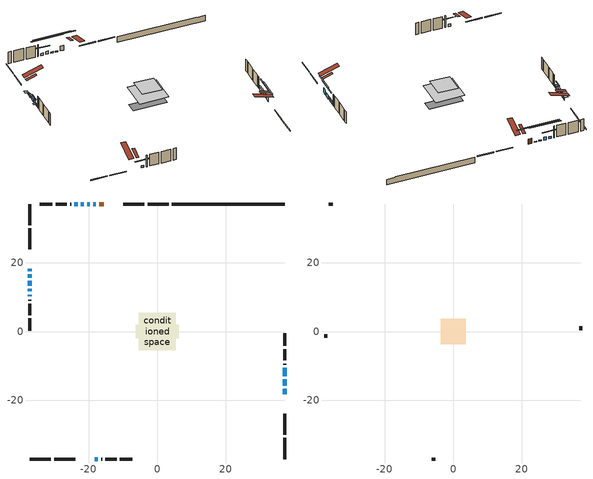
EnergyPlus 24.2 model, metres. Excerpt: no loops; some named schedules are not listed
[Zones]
conditioned space
 floor outside (Floor1 construction): -1.82,-1.82 -1.82,1.82 1.82,1.82 1.82,-1.82 z0.45
 floor adiabatic (AdiabaticFloorConstruction): -5.43,-5.43 -5.43,5.43 5.43,5.43 5.43,-5.43 z2.89
 floor foundation (Slab1 construction): -6.3,-1.93 -6.3,1.93 6.3,1.93 6.3,-1.93 z-1.91
 wall outside (RimJoist1 construction): 3.37,37.21 -2.81,37.21 / -37.21,-37.21 -31.04,-37.21 / -37.21,37.21 -37.21,31.04 / 37.21,-37.21 37.21,-31.04 z0.45:0.75
 wall outside (RimJoist2 construction): -3.74,37.21 -9.91,37.21 / -30.11,-37.21 -23.94,-37.21 / -37.21,30.11 -37.21,23.94 / 37.21,-30.11 37.21,-23.94 z0.45:0.75
 wall outside (AdiabaticWallConstruction 1): -15.6,37.21 -16.99,37.21 z0.45:2.48
 wall outside (AdiabaticWallConstruction): -37.21,18.25 -37.21,17.64 / -37.21,14.77 -37.21,13.34 / -37.21,10.78 -37.21,10.26 / -23.24,37.21 -24.16,37.21 / -18.25,-37.21 -17.33,-37.21 z0.45:1.37; -37.21,16.71 -37.21,15.69 / -21.4,37.21 -22.32,37.21 z0.45:1.67; -37.21,12.42 -37.21,11.7 z0.45:1.98; -17.91,37.21 -18.73,37.21 z0.45:0.76; -19.66,37.21 -20.47,37.21 z0.45:0.96; 37.21,-18.25 37.21,-16.72 z0.45:2.48; 37.21,-15.8 37.21,-13.97 z0.45:2.03; 37.21,-13.04 37.21,-10.6 z0.45:1.57
 wall outside (Wall1 construction): -25.09,37.21 -25.41,37.21 / -16.41,-37.21 -16.08,-37.21 / -37.21,9.34 -37.21,9.01 / 37.21,-9.67 37.21,-9.35 z0.45:5.33
 wall outside (Wall2 construction): -26.34,37.21 -29.65,37.21 / -15.15,-37.21 -11.85,-37.21 / -37.21,8.08 -37.21,4.78 / 37.21,-8.42 37.21,-5.11 z0.45:5.33
 wall outside (Wall3 construction): -30.57,37.21 -34.24,37.21 / -10.92,-37.21 -7.25,-37.21 / -37.21,3.85 -37.21,0.18 / 37.21,-4.19 37.21,-0.52 z0.45:5.33
 wall foundation (FoundationWall1 construction): 4.3,37.21,-1.91 4.3,37.21,0.45 33.92,37.21,0.45 33.92,37.21,0.25 37.21,37.21,0.25 37.21,37.21,-1.91
 window (WindowConstruction 10): -37.21,18.25 -37.21,17.64 z0.45:1.36
 window (WindowConstruction 7): -37.21,16.71 -37.21,15.69 z0.45:1.67
 window (WindowConstruction 8): -37.21,14.76 -37.21,13.34 z0.45:1.36
 window (WindowConstruction 9): -37.21,12.41 -37.21,11.7 z0.45:1.97
 window (WindowConstruction 11): -17.92,37.21 -18.73,37.21 z0.45:0.75
 window (WindowConstruction 12): -19.66,37.21 -20.47,37.21 z0.45:0.96
 window (WindowConstruction): 37.21,-18.25 37.21,-16.73 z0.45:2.48
 window (WindowConstruction 1): 37.21,-15.8 37.21,-13.97 z0.45:2.03
 window (WindowConstruction 2): -21.4,37.21 -22.32,37.21 z0.45:1.67
 window (WindowConstruction 3): -37.21,10.78 -37.21,10.27 z0.45:1.36
 window (WindowConstruction 4): 37.21,-13.04 37.21,-10.6 z0.45:1.57
 window (WindowConstruction 5): -23.24,37.21 -24.16,37.21 z0.45:1.36
 window (WindowConstruction 6): -18.25,-37.21 -17.34,-37.21 z0.45:1.36
 door (Door): -15.6,37.21 -16.99,37.21 z0.45:2.48
 ceiling adiabatic (AdiabaticFloorConstruction): 5.43,-5.43 5.43,5.43 -5.43,5.43 -5.43,-5.43 z2.89
 roof outside (Roof2 construction): -14.67,37.21,5.33 -14.67,33.36,6.61 -13.65,33.36,6.61 -13.65,37.21,5.33; -19.18,-37.21,5.33 -19.18,-33.36,6.61 -20.2,-33.36,6.61 -20.2,-37.21,5.33; -37.21,19.18,5.33 -33.36,19.18,6.61 -33.36,20.2,6.61 -37.21,20.2,5.33; 37.21,-19.18,5.33 33.36,-19.18,6.61 33.36,-20.2,6.61 37.21,-20.2,5.33
attic - vented
 floor to conditioned space (Floor2 construction Reversed): -3.67,-3.67 -3.67,3.67 3.67,3.67 3.67,-3.67 z5.33
 wall outside (Wall4 construction): -35.17,37.21 -36.29,37.21 / -6.32,-37.21 -5.21,-37.21 / -37.21,-0.74 -37.21,-1.86 / 37.21,0.41 37.21,1.53 z0.45:5.33
 roof outside (Roof1 construction): -12.72,37.21,5.33 -12.72,30.06,7.71 -10.84,30.06,7.71 -10.84,37.21,5.33; -21.12,-37.21,5.33 -21.12,-30.06,7.71 -23.01,-30.06,7.71 -23.01,-37.21,5.33; -37.21,21.12,5.33 -30.06,21.12,7.71 -30.06,23.01,7.71 -37.21,23.01,5.33; 37.21,-21.12,5.33 30.06,-21.12,7.71 30.06,-23.01,7.71 37.21,-23.01,5.33
shading: -37.21,17.34 -37.21,18.55 -38.43,18.55 -38.43,17.34 z1.66; -37.21,15.54 -37.21,16.86 -37.51,16.86 -37.51,15.54 z1.82; -37.21,12.43 -37.21,15.68 -37.51,15.68 -37.51,12.43 z2.28; -37.21,10.49 -37.21,13.63 -37.51,13.63 -37.51,10.49 z3.19; -25.44,37.21 -11.21,37.21 -11.21,37.51 -25.44,37.51 z7.46; -27.18,37.21 -12.95,37.21 -12.95,37.51 -27.18,37.51 z7.67; 37.21,-13.67 37.21,-21.3 37.51,-21.3 37.51,-13.67 z5.53; 37.21,-10.92 37.21,-18.85 37.51,-18.85 37.51,-10.92 z5.08; -27.81,37.21 -15.91,37.21 -15.91,37.51 -27.81,37.51 z7.16; -37.21,10.12 -37.21,10.92 -38.43,10.92 -38.43,10.12 z1.51; 37.21,-10.3 37.21,-13.34 37.51,-13.34 37.51,-10.3 z1.87; -26.6,37.21 -20.8,37.21 -20.8,37.51 -26.6,37.51 z3.81; -14.89,-37.21 -20.69,-37.21 -20.69,-37.51 -14.89,-37.51 z3.81
[Building]
Building 1: Terrain=Suburbs
[Site:Location]
Toronto City Centre_ON: Latitude {deg}=43.63; Longitude {deg}=-79.39; Time Zone {hr}=-5; Elevation {m}=77; Keep Site Location Information=Yes
[Site:GroundTemperature:Shallow]
5.01852, 3.26908, 3.12898, 3.95918, 7.29196, 10.6092, 13.4851, 15.3069, 15.4617, 13.9799, 11.1774, 7.9619
[Site:WaterMainsTemperature]
Calculation Method=Schedule; Temperature Schedule=mains temperature schedule
[Material] Roughness=Rough; Thermal Absorptance=0.9
Name | Thickness {m} | Conductivity {W/m-K} | Density {kg/m3} | Specific Heat {J/kg-K} | Solar Absorptance | Visible Absorptance
asphalt or fiberglass shingles | 0.00635 | 0.162714 | 1121.4 | 1465.45 | 0.4 | 0.4
ceiling loosefill ins | 0.169333 | 0.0480833 | 16.02 | 1046.75 | 0.7 | 0.7
ceiling stud and cavity | 0.1397 | 0.43832 | 65.682 | 1177.47 | 0.7 | 0.7
concrete 4.0 in. | 0.1016 | 1.803125 | 2242.8 | 837.4 | 0.7 | 0.7
concrete 8.0 in. | 0.2032 | 1.803125 | 2242.8 | 837.4 | 0.7 | 0.7
door material | 0.04445 | 0.053851 | 512.64 | 1214.23 | 0.7 | 0.7
exterior vertical ins | 0.0457286 | 0.029427 | 32.04 | 1214.23 | 0.7 | 0.7
floor covering | 0.0127 | 0.0433444 | 54.468 | 1339.84 | 0.6 | 0.6
floor rigid ins; rim joist rigid ins; roof rigid ins; wall rigid ins | 0.051816 | 0.029427 | 32.04 | 1214.23 | 0.7 | 0.7
floor rigid ins 1; wall rigid ins 1 | 0.512978 | 0.029427 | 32.04 | 1214.23 | 0.7 | 0.7
floor stud and cavity | 0.1397 | 0.0874535 | 92.3553 | 1139.71 | 0.7 | 0.7
floor stud and cavity 1 | 0.1397 | 1.75129 | 37.0049 | 1207.88 | 0.7 | 0.7
furniture material conditioned space 1 | 0.1524 | 0.115458 | 640.8 | 1214.23 | 0.6 | 0.6
gypsum board | 0.0127 | 0.160291 | 801 | 837.4 | 0.6 | 0.6
gypsum board 1 | 0.0127 | 0.160291 | 801 | 837.4 | 0.7 | 0.7
osb sheathing 0.5 in. | 0.0127 | 0.115458 | 512.64 | 1214.23 | 0.7 | 0.7
osb sheathing 0.75 in. | 0.01905 | 0.115458 | 512.64 | 1214.23 | 0.7 | 0.7
osb sheathing 2.0 in. | 0.0508 | 0.115458 | 512.64 | 1214.23 | 0.7 | 0.7
rim joist stud and cavity | 0.0508 | 0.0406006 | 125.044 | 1163.47 | 0.6 | 0.6
rim joist stud and cavity 1 | 0.0508 | 0.029095 | 125.044 | 1163.47 | 0.6 | 0.6
roof stud and cavity | 0.2032 | 0.218237 | 78.34581 | 1123.46 | 0.7 | 0.7
wall stud and cavity | 0.1397 | 0.103305 | 139.0536 | 1170.24 | 0.7 | 0.7
wall stud and cavity 1 | 0.1397 | 0.168807 | 139.0536 | 1170.24 | 0.7 | 0.7
wall stud and cavity 2 | 0.1397 | 0.0943382 | 139.0536 | 1170.24 | 0.7 | 0.7
wall stud and cavity 3 | 0.0889 | 6.9971 | 50.32683 | 1063.81 | 0.6 | 0.6
wall stud and cavity 4 | 0.0889 | 0.380278 | 52.3479 | 1209.89 | 0.7 | 0.7
wall stud and cavity 5 | 0.0889 | 0.391764 | 83.0341 | 1211.67 | 0.7 | 0.7
wood siding | 0.0254 | 0.102417 | 544.68 | 1172.36 | 0.4 | 0.4
wood siding 1 | 0.00254 | 0.102417 | 544.68 | 1172.36 | 0.4 | 0.4
wood siding 2; wood siding 3; wood siding 4 | 0.0254 | 0.102417 | 544.68 | 1172.36 | 0.7 | 0.7
[WindowMaterial:SimpleGlazingSystem]
Name | U-Factor {W/m2-K} | Solar Heat Gain Coefficient
WindowMaterial | 2.98606 | 0.58
WindowMaterial 1 | 2.89237 | 0.69
WindowMaterial 10 | 3.07407 | 0.32
WindowMaterial 11 | 3.0542 | 0.42
WindowMaterial 2 | 2.99685 | 0.54
WindowMaterial 3 | 3.04681 | 0.44
WindowMaterial 4 | 2.98833 | 0.56
WindowMaterial 5 | 3.02581 | 0.51
WindowMaterial 6 | 3.032052 | 0.47
WindowMaterial 7 | 3.03319 | 0.48
WindowMaterial 8 | 2.99458 | 0.54
WindowMaterial 9 | 4.20853 | 0.66
[Construction]
AdiabaticFloorConstruction: floor stud and cavity 1, floor rigid ins 1, osb sheathing 0.75 in., floor covering
AdiabaticWallConstruction: wood siding 3, wall rigid ins 1, wall stud and cavity 4, gypsum board
AdiabaticWallConstruction 1: wood siding 4, wall rigid ins 1, wall stud and cavity 4, gypsum board
Door: door material
Floor1 construction: floor stud and cavity, floor rigid ins, osb sheathing 0.75 in., floor covering
Floor2 construction Reversed: gypsum board, ceiling stud and cavity, ceiling loosefill ins
FoundationWall1 construction: concrete 8.0 in., gypsum board 1
furniture construction conditioned space 1: furniture material conditioned space 1
PartitionWallConstruction: gypsum board, wall stud and cavity 5, gypsum board
RimJoist1 construction: wood siding 2, rim joist rigid ins, osb sheathing 2.0 in., rim joist stud and cavity
RimJoist2 construction: wood siding 2, osb sheathing 2.0 in., rim joist stud and cavity 1
Roof1 construction: asphalt or fiberglass shingles
Roof2 construction: asphalt or fiberglass shingles, roof rigid ins, osb sheathing 0.75 in., roof stud and cavity, gypsum board
Slab1 construction: concrete 4.0 in.
Wall1 construction: wood siding, osb sheathing 0.5 in., wall stud and cavity, gypsum board
Wall2 construction: wood siding, wall rigid ins, osb sheathing 0.5 in., wall stud and cavity 1, gypsum board
Wall3 construction: wood siding, osb sheathing 0.5 in., wall stud and cavity 2, gypsum board
Wall4 construction: wood siding 1, wall stud and cavity 3
WindowConstruction: WindowMaterial
WindowConstruction 1: WindowMaterial 1
WindowConstruction 10: WindowMaterial 9
WindowConstruction 11: WindowMaterial 10
WindowConstruction 12: WindowMaterial 11
WindowConstruction 2: WindowMaterial 2
WindowConstruction 3: WindowMaterial 3
WindowConstruction 4: WindowMaterial 4
WindowConstruction 5; WindowConstruction 6: WindowMaterial 5
WindowConstruction 7: WindowMaterial 6
WindowConstruction 8: WindowMaterial 7
WindowConstruction 9: WindowMaterial 8
[Zone] Multiplier=1; Part of Total Floor Area=Yes
Name | Volume {m3}
attic - vented | 20.9025
conditioned space | 415
[Space]
Name | Zone | Volume {m3}
attic - vented 1 | attic - vented | 20.9025
conditioned space 1 | conditioned space | 415
[ZoneInfiltration:EffectiveLeakageArea]
infil attic - vented 1: Zone or Space=attic - vented 1; Schedule=Always On Discrete; Effective Air Leakage Area {cm2}=2272.84; Stack Coefficient=0.000504998; Wind Coefficient=1.51833e-05
[ZoneMixing]
whole house fan mix: Zone or Space=attic - vented; Schedule=Always On Continuous; Design Flow Rate Calculation Method=Flow/Zone; Design Flow Rate {m3/s}=0; Source Zone or Space=conditioned space
[SurfaceProperty:ExposedFoundationPerimeter]
Slab1: Exposed Perimeter Calculation Method=TotalExposedPerimeter; Total Exposed Perimeter {m}=32.919
[InternalMass] Zone or ZoneList=conditioned space; Space or SpaceList=conditioned space 1
Name | Construction | Surface Area {m2}
furniture mass conditioned space 1 | furniture construction conditioned space 1 | 71.9879
partition wall mass | PartitionWallConstruction | 179.97
[Lights]
interior lighting: Zone or ZoneList or Space or SpaceList=conditioned space 1; Schedule=interior lighting schedule; Design Level Calculation Method=LightingLevel; Lighting Level {W}=343.2; Return Air Fraction=0; Fraction Radiant=0.6; Fraction Visible=0.2; Fraction Replaceable=1
[People]
occupants: Zone or ZoneList or Space or SpaceList=conditioned space 1; Number of People Schedule=occupants schedule; Number of People Calculation Method=People; Number of People=3; Fraction Radiant=0.314171; Sensible Heat Fraction=0.56303; Activity Level Schedule=occupants activity schedule; Carbon Dioxide Generation Rate {m3/s-W}=0; Enable ASHRAE 55 Comfort Warnings=No; Mean Radiant Temperature Calculation Type=EnclosureAveraged
[ElectricEquipment] Zone or ZoneList or Space or SpaceList=conditioned space 1; Design Level Calculation Method=EquipmentLevel
Name | Schedule | Design Level {W} | Fraction Latent | Fraction Radiant | Fraction Lost
clothes dryer | clothes dryer schedule | 140.772 | 0.015 | 0.081 | 0.85
clothes washer | clothes washer schedule | 32.1985 | 0.03 | 0.162 | 0.7
cooking range | cooking range schedule | 215.147 | 0.08 | 0.432 | 0.2
dishwasher | dishwasher schedule | 66.8632 | 0.3 | 0.18 | 0.4
fridge | fridge schedule | 72.9452 | 0 | 0.6 | 0
mech vent bath fan 0 | mech vent bath fan 0 schedule | 50.2 | 0 | 0 | 1
mech vent bath fan 1 | mech vent bath fan 1 schedule | 50.2 | 0 | 0 | 1
mech vent house fan | mech vent house fan schedule | 0.95 | 0 | 0 | 1
mech vent house fan cfis | mech vent house fan cfis schedule | 0 | 0 | 0 | 0
mech vent range fan 0 | mech vent range fan 0 schedule | 57 | 0 | 0 | 1
misc plug loads | misc plug loads schedule | 494.7 | 0.045 | 0.513 | 0.1
whole house fan | Always On Discrete | 0 | 0 | 0 | 1
[OtherEquipment] Zone or ZoneList or Space or SpaceList=conditioned space 1; Design Level Calculation Method=EquipmentLevel
Name | Fuel Type | Schedule | Design Level {W} | Fraction Latent | Fraction Radiant | Fraction Lost
clothes dryer 1 | Electricity | clothes dryer schedule | 0 | 0.015 | 0.081 | 0.85
cooking range 1 | Electricity | cooking range schedule | 0 | 0.08 | 0.432 | 0.2
general water use latent | None | general water use schedule | 62.594 | 1 | 0 | 0
general water use sensible | None | general water use schedule | -61.6891 | 0 | 0.6 | 0
mech vent house fan latent load | None | Always On Discrete | 0 | 1 | 0 | 0
mech vent house fan sensible load | None | Always On Discrete | 0 | 0 | 0 | 0
water heater energy adjustment1 | NaturalGas | Always On Discrete | 0.01 | 0 | 0 | 1
[ZoneInfiltration:DesignFlowRate] Zone or ZoneList or Space or SpaceList=conditioned space 1; Schedule=Always On Discrete; Design Flow Rate Calculation Method=Flow/Zone; Design Flow Rate {m3/s}=0
infil flow; natural vent flow; whole house fan flow
[Foundation:Kiva]
Foundation Kiva 1: Initial Indoor Air Temperature {C}=18; Wall Height Above Grade {m}=0.450007; Wall Depth Below Slab {m}=0.2032; Custom Block Material Name 1=exterior vertical ins; Custom Block Depth 1 {m}=2.36001; Custom Block X Position 1 {m}=0.2159; Custom Block Z Position 1 {m}=0
[Foundation:Kiva:Settings]
Soil Conductivity {W/m-K}=0.849921; Soil Density {kg/m3}=1842.3; Soil Specific Heat {J/kg-K}=418.7; Ground Solar Absorptivity=0.9; Ground Thermal Absorptivity=0.9; Ground Surface Roughness {m}=0.03; Far-Field Width {m}=40; Deep-Ground Boundary Condition=ZeroFlux; Deep-Ground Depth {m}=40; Minimum Cell Dimension {m}=0.2; Maximum Cell Growth Coefficient=3; Simulation Timestep=Timestep
[Exterior:Lights]
exterior lighting: Schedule=exterior lighting schedule; Design Level {W}=75.6
[Schedule:Constant]
Name | Hourly Value
Always On Continuous; mech vent house fan schedule; mech vent house fan cfis schedule; Always On Discrete | 1
occupants activity schedule | 117.228
fridge schedule | 0
[Schedule:Week:Daily]
interior lighting schedule Week Rule - Jan1-Jan27: interior lighting schedule day, interior lighting schedule day, interior lighting schedule day, interior lighting schedule day, interior lighting schedule day, interior lighting schedule day, interior lighting schedule day, interior lighting schedule default day, interior lighting schedule default day, interior lighting schedule default day, interior lighting schedule default day, interior lighting schedule default day
interior lighting schedule Week Rule - Jan28-Feb3: interior lighting schedule day, interior lighting schedule day, interior lighting schedule day, interior lighting schedule day, interior lighting schedule day 1, interior lighting schedule day 1, interior lighting schedule day 1, interior lighting schedule default day, interior lighting schedule default day, interior lighting schedule default day, interior lighting schedule default day, interior lighting schedule default day
interior lighting schedule Week Rule - Feb4-Feb24: interior lighting schedule day 1, interior lighting schedule day 1, interior lighting schedule day 1, interior lighting schedule day 1, interior lighting schedule day 1, interior lighting schedule day 1, interior lighting schedule day 1, interior lighting schedule default day, interior lighting schedule default day, interior lighting schedule default day, interior lighting schedule default day, interior lighting schedule default day
interior lighting schedule Week Rule - Feb25-Mar3: interior lighting schedule day 1, interior lighting schedule day 1, interior lighting schedule day 1, interior lighting schedule day 1, interior lighting schedule day 2, interior lighting schedule day 2, interior lighting schedule day 2, interior lighting schedule default day, interior lighting schedule default day, interior lighting schedule default day, interior lighting schedule default day, interior lighting schedule default day
interior lighting schedule Week Rule - Mar4-Mar31: interior lighting schedule day 2, interior lighting schedule day 2, interior lighting schedule day 2, interior lighting schedule day 2, interior lighting schedule day 2, interior lighting schedule day 2, interior lighting schedule day 2, interior lighting schedule default day, interior lighting schedule default day, interior lighting schedule default day, interior lighting schedule default day, interior lighting schedule default day
interior lighting schedule Week Rule - Apr1-Apr28: interior lighting schedule day 3, interior lighting schedule day 3, interior lighting schedule day 3, interior lighting schedule day 3, interior lighting schedule day 3, interior lighting schedule day 3, interior lighting schedule day 3, interior lighting schedule default day, interior lighting schedule default day, interior lighting schedule default day, interior lighting schedule default day, interior lighting schedule default day
interior lighting schedule Week Rule - Apr29-May5: interior lighting schedule day 3, interior lighting schedule day 3, interior lighting schedule day 4, interior lighting schedule day 4, interior lighting schedule day 4, interior lighting schedule day 4, interior lighting schedule day 4, interior lighting schedule default day, interior lighting schedule default day, interior lighting schedule default day, interior lighting schedule default day, interior lighting schedule default day
interior lighting schedule Week Rule - May6-May26: interior lighting schedule day 4, interior lighting schedule day 4, interior lighting schedule day 4, interior lighting schedule day 4, interior lighting schedule day 4, interior lighting schedule day 4, interior lighting schedule day 4, interior lighting schedule default day, interior lighting schedule default day, interior lighting schedule default day, interior lighting schedule default day, interior lighting schedule default day
interior lighting schedule Week Rule - May27-Jun2: interior lighting schedule day 4, interior lighting schedule day 4, interior lighting schedule day 4, interior lighting schedule day 4, interior lighting schedule day 4, interior lighting schedule day 5, interior lighting schedule day 5, interior lighting schedule default day, interior lighting schedule default day, interior lighting schedule default day, interior lighting schedule default day, interior lighting schedule default day
interior lighting schedule Week Rule - Jun3-Jun30: interior lighting schedule day 5, interior lighting schedule day 5, interior lighting schedule day 5, interior lighting schedule day 5, interior lighting schedule day 5, interior lighting schedule day 5, interior lighting schedule day 5, interior lighting schedule default day, interior lighting schedule default day, interior lighting schedule default day, interior lighting schedule default day, interior lighting schedule default day
interior lighting schedule Week Rule - Jul1-Jul28: interior lighting schedule day 6, interior lighting schedule day 6, interior lighting schedule day 6, interior lighting schedule day 6, interior lighting schedule day 6, interior lighting schedule day 6, interior lighting schedule day 6, interior lighting schedule default day, interior lighting schedule default day, interior lighting schedule default day, interior lighting schedule default day, interior lighting schedule default day
interior lighting schedule Week Rule - Jul29-Aug4: interior lighting schedule day 6, interior lighting schedule day 6, interior lighting schedule day 6, interior lighting schedule day 7, interior lighting schedule day 7, interior lighting schedule day 7, interior lighting schedule day 7, interior lighting schedule default day, interior lighting schedule default day, interior lighting schedule default day, interior lighting schedule default day, interior lighting schedule default day
interior lighting schedule Week Rule - Aug5-Aug25: interior lighting schedule day 7, interior lighting schedule day 7, interior lighting schedule day 7, interior lighting schedule day 7, interior lighting schedule day 7, interior lighting schedule day 7, interior lighting schedule day 7, interior lighting schedule default day, interior lighting schedule default day, interior lighting schedule default day, interior lighting schedule default day, interior lighting schedule default day
interior lighting schedule Week Rule - Aug26-Sep1: interior lighting schedule day 7, interior lighting schedule day 7, interior lighting schedule day 7, interior lighting schedule day 7, interior lighting schedule day 7, interior lighting schedule day 7, interior lighting schedule day 8, interior lighting schedule default day, interior lighting schedule default day, interior lighting schedule default day, interior lighting schedule default day, interior lighting schedule default day
interior lighting schedule Week Rule - Sep2-Sep29: interior lighting schedule day 8, interior lighting schedule day 8, interior lighting schedule day 8, interior lighting schedule day 8, interior lighting schedule day 8, interior lighting schedule day 8, interior lighting schedule day 8, interior lighting schedule default day, interior lighting schedule default day, interior lighting schedule default day, interior lighting schedule default day, interior lighting schedule default day
interior lighting schedule Week Rule - Sep30-Oct6: interior lighting schedule day 8, interior lighting schedule day 9, interior lighting schedule day 9, interior lighting schedule day 9, interior lighting schedule day 9, interior lighting schedule day 9, interior lighting schedule day 9, interior lighting schedule default day, interior lighting schedule default day, interior lighting schedule default day, interior lighting schedule default day, interior lighting schedule default day
interior lighting schedule Week Rule - Oct7-Oct27: interior lighting schedule day 9, interior lighting schedule day 9, interior lighting schedule day 9, interior lighting schedule day 9, interior lighting schedule day 9, interior lighting schedule day 9, interior lighting schedule day 9, interior lighting schedule default day, interior lighting schedule default day, interior lighting schedule default day, interior lighting schedule default day, interior lighting schedule default day
interior lighting schedule Week Rule - Oct28-Nov3: interior lighting schedule day 9, interior lighting schedule day 9, interior lighting schedule day 9, interior lighting schedule day 9, interior lighting schedule day 10, interior lighting schedule day 10, interior lighting schedule day 10, interior lighting schedule default day, interior lighting schedule default day, interior lighting schedule default day, interior lighting schedule default day, interior lighting schedule default day
interior lighting schedule Week Rule - Nov4-Nov24: interior lighting schedule day 10, interior lighting schedule day 10, interior lighting schedule day 10, interior lighting schedule day 10, interior lighting schedule day 10, interior lighting schedule day 10, interior lighting schedule day 10, interior lighting schedule default day, interior lighting schedule default day, interior lighting schedule default day, interior lighting schedule default day, interior lighting schedule default day
interior lighting schedule Week Rule - Nov25-Dec1: interior lighting schedule day 10, interior lighting schedule day 10, interior lighting schedule day 10, interior lighting schedule day 10, interior lighting schedule day 10, interior lighting schedule day 10, interior lighting schedule day 11, interior lighting schedule default day, interior lighting schedule default day, interior lighting schedule default day, interior lighting schedule default day, interior lighting schedule default day
interior lighting schedule Week Rule - Dec2-Dec31: interior lighting schedule day 11, interior lighting schedule day 11, interior lighting schedule day 11, interior lighting schedule day 11, interior lighting schedule day 11, interior lighting schedule day 11, interior lighting schedule day 11, interior lighting schedule default day, interior lighting schedule default day, interior lighting schedule default day, interior lighting schedule default day, interior lighting schedule default day
occupants schedule Week Rule - Jan1-Dec31: occupants schedule day, occupants schedule day, occupants schedule day, occupants schedule day, occupants schedule day, occupants schedule day, occupants schedule day, occupants schedule default day, occupants schedule default day, occupants schedule default day, occupants schedule default day, occupants schedule default day
clothes dryer schedule Week Rule - Jan1-Dec31: clothes dryer schedule day, clothes dryer schedule day, clothes dryer schedule day, clothes dryer schedule day, clothes dryer schedule day, clothes dryer schedule day, clothes dryer schedule day, clothes dryer schedule default day, clothes dryer schedule default day, clothes dryer schedule default day, clothes dryer schedule default day, clothes dryer schedule default day
clothes washer schedule Week Rule - Jan1-Dec31: clothes washer schedule day, clothes washer schedule day, clothes washer schedule day, clothes washer schedule day, clothes washer schedule day, clothes washer schedule day, clothes washer schedule day, clothes washer schedule default day, clothes washer schedule default day, clothes washer schedule default day, clothes washer schedule default day, clothes washer schedule default day
cooking range schedule Week Rule - Jan1-Dec31: cooking range schedule day, cooking range schedule day, cooking range schedule day, cooking range schedule day, cooking range schedule day, cooking range schedule day, cooking range schedule day, cooking range schedule default day, cooking range schedule default day, cooking range schedule default day, cooking range schedule default day, cooking range schedule default day
dishwasher schedule Week Rule - Jan1-Dec31: dishwasher schedule day, dishwasher schedule day, dishwasher schedule day, dishwasher schedule day, dishwasher schedule day, dishwasher schedule day, dishwasher schedule day, dishwasher schedule default day, dishwasher schedule default day, dishwasher schedule default day, dishwasher schedule default day, dishwasher schedule default day
mech vent bath fan 0 schedule Week Rule - Jan1-Dec31: mech vent bath fan 0 schedule day, mech vent bath fan 0 schedule day, mech vent bath fan 0 schedule day, mech vent bath fan 0 schedule day, mech vent bath fan 0 schedule day, mech vent bath fan 0 schedule day, mech vent bath fan 0 schedule day, mech vent bath fan 0 schedule default day, mech vent bath fan 0 schedule default day, mech vent bath fan 0 schedule default day, mech vent bath fan 0 schedule default day, mech vent bath fan 0 schedule default day
mech vent bath fan 1 schedule Week Rule - Jan1-Dec31: mech vent bath fan 1 schedule day, mech vent bath fan 1 schedule day, mech vent bath fan 1 schedule day, mech vent bath fan 1 schedule day, mech vent bath fan 1 schedule day, mech vent bath fan 1 schedule day, mech vent bath fan 1 schedule day, mech vent bath fan 1 schedule default day, mech vent bath fan 1 schedule default day, mech vent bath fan 1 schedule default day, mech vent bath fan 1 schedule default day, mech vent bath fan 1 schedule default day
mech vent range fan 0 schedule Week Rule - Jan1-Dec31: mech vent range fan 0 schedule day, mech vent range fan 0 schedule day, mech vent range fan 0 schedule day, mech vent range fan 0 schedule day, mech vent range fan 0 schedule day, mech vent range fan 0 schedule day, mech vent range fan 0 schedule day, mech vent range fan 0 schedule default day, mech vent range fan 0 schedule default day, mech vent range fan 0 schedule default day, mech vent range fan 0 schedule default day, mech vent range fan 0 schedule default day
misc plug loads schedule Week Rule - Jan1-Dec31: misc plug loads schedule day, misc plug loads schedule day, misc plug loads schedule day, misc plug loads schedule day, misc plug loads schedule day, misc plug loads schedule day, misc plug loads schedule day, misc plug loads schedule default day, misc plug loads schedule default day, misc plug loads schedule default day, misc plug loads schedule default day, misc plug loads schedule default day
general water use schedule Week Rule - Jan1-Dec31: general water use schedule day, general water use schedule day, general water use schedule day, general water use schedule day, general water use schedule day, general water use schedule day, general water use schedule day, general water use schedule default day, general water use schedule default day, general water use schedule default day, general water use schedule default day, general water use schedule default day
exterior lighting schedule Week Rule - Jan1-Jan27: exterior lighting schedule day, exterior lighting schedule day, exterior lighting schedule day, exterior lighting schedule day, exterior lighting schedule day, exterior lighting schedule day, exterior lighting schedule day, exterior lighting schedule default day, exterior lighting schedule default day, exterior lighting schedule default day, exterior lighting schedule default day, exterior lighting schedule default day
exterior lighting schedule Week Rule - Jan28-Feb3: exterior lighting schedule day, exterior lighting schedule day, exterior lighting schedule day, exterior lighting schedule day, exterior lighting schedule day 1, exterior lighting schedule day 1, exterior lighting schedule day 1, exterior lighting schedule default day, exterior lighting schedule default day, exterior lighting schedule default day, exterior lighting schedule default day, exterior lighting schedule default day
exterior lighting schedule Week Rule - Feb4-Feb24: exterior lighting schedule day 1, exterior lighting schedule day 1, exterior lighting schedule day 1, exterior lighting schedule day 1, exterior lighting schedule day 1, exterior lighting schedule day 1, exterior lighting schedule day 1, exterior lighting schedule default day, exterior lighting schedule default day, exterior lighting schedule default day, exterior lighting schedule default day, exterior lighting schedule default day
exterior lighting schedule Week Rule - Feb25-Mar3: exterior lighting schedule day 1, exterior lighting schedule day 1, exterior lighting schedule day 1, exterior lighting schedule day 1, exterior lighting schedule day 2, exterior lighting schedule day 2, exterior lighting schedule day 2, exterior lighting schedule default day, exterior lighting schedule default day, exterior lighting schedule default day, exterior lighting schedule default day, exterior lighting schedule default day
exterior lighting schedule Week Rule - Mar4-Mar31: exterior lighting schedule day 2, exterior lighting schedule day 2, exterior lighting schedule day 2, exterior lighting schedule day 2, exterior lighting schedule day 2, exterior lighting schedule day 2, exterior lighting schedule day 2, exterior lighting schedule default day, exterior lighting schedule default day, exterior lighting schedule default day, exterior lighting schedule default day, exterior lighting schedule default day
exterior lighting schedule Week Rule - Apr1-Apr28: exterior lighting schedule day 3, exterior lighting schedule day 3, exterior lighting schedule day 3, exterior lighting schedule day 3, exterior lighting schedule day 3, exterior lighting schedule day 3, exterior lighting schedule day 3, exterior lighting schedule default day, exterior lighting schedule default day, exterior lighting schedule default day, exterior lighting schedule default day, exterior lighting schedule default day
exterior lighting schedule Week Rule - Apr29-May5: exterior lighting schedule day 3, exterior lighting schedule day 3, exterior lighting schedule day 4, exterior lighting schedule day 4, exterior lighting schedule day 4, exterior lighting schedule day 4, exterior lighting schedule day 4, exterior lighting schedule default day, exterior lighting schedule default day, exterior lighting schedule default day, exterior lighting schedule default day, exterior lighting schedule default day
exterior lighting schedule Week Rule - May6-May26: exterior lighting schedule day 4, exterior lighting schedule day 4, exterior lighting schedule day 4, exterior lighting schedule day 4, exterior lighting schedule day 4, exterior lighting schedule day 4, exterior lighting schedule day 4, exterior lighting schedule default day, exterior lighting schedule default day, exterior lighting schedule default day, exterior lighting schedule default day, exterior lighting schedule default day
exterior lighting schedule Week Rule - May27-Jun2: exterior lighting schedule day 4, exterior lighting schedule day 4, exterior lighting schedule day 4, exterior lighting schedule day 4, exterior lighting schedule day 4, exterior lighting schedule day 5, exterior lighting schedule day 5, exterior lighting schedule default day, exterior lighting schedule default day, exterior lighting schedule default day, exterior lighting schedule default day, exterior lighting schedule default day
exterior lighting schedule Week Rule - Jun3-Jun30: exterior lighting schedule day 5, exterior lighting schedule day 5, exterior lighting schedule day 5, exterior lighting schedule day 5, exterior lighting schedule day 5, exterior lighting schedule day 5, exterior lighting schedule day 5, exterior lighting schedule default day, exterior lighting schedule default day, exterior lighting schedule default day, exterior lighting schedule default day, exterior lighting schedule default day
exterior lighting schedule Week Rule - Jul1-Jul28: exterior lighting schedule day 6, exterior lighting schedule day 6, exterior lighting schedule day 6, exterior lighting schedule day 6, exterior lighting schedule day 6, exterior lighting schedule day 6, exterior lighting schedule day 6, exterior lighting schedule default day, exterior lighting schedule default day, exterior lighting schedule default day, exterior lighting schedule default day, exterior lighting schedule default day
[Schedule:Year]
interior lighting schedule: interior lighting schedule Week Rule - Jan1-Jan27, 1, 1, 1, 27, interior lighting schedule Week Rule - Jan28-Feb3, 1, 28, 2, 3, interior lighting schedule Week Rule - Feb4-Feb24, 2, 4, 2, 24, interior lighting schedule Week Rule - Feb25-Mar3, 2, 25, 3, 3, interior lighting schedule Week Rule - Mar4-Mar31, 3, 4, 3, 31, interior lighting schedule Week Rule - Apr1-Apr28, 4, 1, 4, 28, interior lighting schedule Week Rule - Apr29-May5, 4, 29, 5, 5, interior lighting schedule Week Rule - May6-May26, 5, 6, 5, 26, interior lighting schedule Week Rule - May27-Jun2, 5, 27, 6, 2, interior lighting schedule Week Rule - Jun3-Jun30, 6, 3, 6, 30, interior lighting schedule Week Rule - Jul1-Jul28, 7, 1, 7, 28, interior lighting schedule Week Rule - Jul29-Aug4, 7, 29, 8, 4, interior lighting schedule Week Rule - Aug5-Aug25, 8, 5, 8, 25, interior lighting schedule Week Rule - Aug26-Sep1, 8, 26, 9, 1, interior lighting schedule Week Rule - Sep2-Sep29, 9, 2, 9, 29, interior lighting schedule Week Rule - Sep30-Oct6, 9, 30, 10, 6, interior lighting schedule Week Rule - Oct7-Oct27, 10, 7, 10, 27, interior lighting schedule Week Rule - Oct28-Nov3, 10, 28, 11, 3, interior lighting schedule Week Rule - Nov4-Nov24, 11, 4, 11, 24, interior lighting schedule Week Rule - Nov25-Dec1, 11, 25, 12, 1, interior lighting schedule Week Rule - Dec2-Dec31, 12, 2, 12, 31
occupants schedule: occupants schedule Week Rule - Jan1-Dec31, 1, 1, 12, 31
clothes dryer schedule: clothes dryer schedule Week Rule - Jan1-Dec31, 1, 1, 12, 31
clothes washer schedule: clothes washer schedule Week Rule - Jan1-Dec31, 1, 1, 12, 31
cooking range schedule: cooking range schedule Week Rule - Jan1-Dec31, 1, 1, 12, 31
dishwasher schedule: dishwasher schedule Week Rule - Jan1-Dec31, 1, 1, 12, 31
mech vent bath fan 0 schedule: mech vent bath fan 0 schedule Week Rule - Jan1-Dec31, 1, 1, 12, 31
mech vent bath fan 1 schedule: mech vent bath fan 1 schedule Week Rule - Jan1-Dec31, 1, 1, 12, 31
mech vent range fan 0 schedule: mech vent range fan 0 schedule Week Rule - Jan1-Dec31, 1, 1, 12, 31
misc plug loads schedule: misc plug loads schedule Week Rule - Jan1-Dec31, 1, 1, 12, 31
general water use schedule: general water use schedule Week Rule - Jan1-Dec31, 1, 1, 12, 31
exterior lighting schedule: exterior lighting schedule Week Rule - Jan1-Jan27, 1, 1, 1, 27, exterior lighting schedule Week Rule - Jan28-Feb3, 1, 28, 2, 3, exterior lighting schedule Week Rule - Feb4-Feb24, 2, 4, 2, 24, exterior lighting schedule Week Rule - Feb25-Mar3, 2, 25, 3, 3, exterior lighting schedule Week Rule - Mar4-Mar31, 3, 4, 3, 31, exterior lighting schedule Week Rule - Apr1-Apr28, 4, 1, 4, 28, exterior lighting schedule Week Rule - Apr29-May5, 4, 29, 5, 5, exterior lighting schedule Week Rule - May6-May26, 5, 6, 5, 26, exterior lighting schedule Week Rule - May27-Jun2, 5, 27, 6, 2, exterior lighting schedule Week Rule - Jun3-Jun30, 6, 3, 6, 30, exterior lighting schedule Week Rule - Jul1-Jul28, 7, 1, 7, 28, exterior lighting schedule Week Rule - Jul29-Aug4, 7, 29, 8, 4, exterior lighting schedule Week Rule - Aug5-Aug25, 8, 5, 8, 25, exterior lighting schedule Week Rule - Aug26-Sep1, 8, 26, 9, 1, exterior lighting schedule Week Rule - Sep2-Sep29, 9, 2, 9, 29, exterior lighting schedule Week Rule - Sep30-Oct6, 9, 30, 10, 6, exterior lighting schedule Week Rule - Oct7-Oct27, 10, 7, 10, 27, exterior lighting schedule Week Rule - Oct28-Nov3, 10, 28, 11, 3, exterior lighting schedule Week Rule - Nov4-Nov24, 11, 4, 11, 24, exterior lighting schedule Week Rule - Nov25-Dec1, 11, 25, 12, 1, exterior lighting schedule Week Rule - Dec2-Dec31, 12, 2, 12, 31
[Schedule:Compact]
mains temperature schedule: Through: 01/01, For: AllDays, Until: 24:00, 8.80333, Through: 01/02, For: AllDays, Until: 24:00, 8.74333, Through: 01/03, For: AllDays, Until: 24:00, 8.68389, Through: 01/04, For: AllDays, Until: 24:00, 8.62611, Through: 01/05, For: AllDays, Until: 24:00, 8.56944, Through: 01/06, For: AllDays, Until: 24:00, 8.51389, Through: 01/07, For: AllDays, Until: 24:00, 8.45944, Through: 01/08, For: AllDays, Until: 24:00, 8.40611, Through: 01/09, For: AllDays, Until: 24:00, 8.35389, Through: 01/10, For: AllDays, Until: 24:00, 8.30278, Through: 01/11, For: AllDays, Until: 24:00, 8.25333, Through: 01/12, For: AllDays, Until: 24:00, 8.205, Through: 01/13, For: AllDays, Until: 24:00, 8.15778, Through: 01/14, For: AllDays, Until: 24:00, 8.11222, Through: 01/15, For: AllDays, Until: 24:00, 8.06778, Through: 01/16, For: AllDays, Until: 24:00, 8.02444, Through: 01/17, For: AllDays, Until: 24:00, 7.98222, Through: 01/18, For: AllDays, Until: 24:00, 7.94167, Through: 01/19, For: AllDays, Until: 24:00, 7.90222, Through: 01/20, For: AllDays, Until: 24:00, 7.86444, Through: 01/21, For: AllDays, Until: 24:00, 7.82778, Through: 01/22, For: AllDays, Until: 24:00, 7.79278, Through: 01/23, For: AllDays, Until: 24:00, 7.75889, Through: 01/24, For: AllDays, Until: 24:00, 7.72667, Through: 01/25, For: AllDays, Until: 24:00, 7.69556, Through: 01/26, For: AllDays, Until: 24:00, 7.66611, Through: 01/27, For: AllDays, Until: 24:00, 7.63778, Through: 01/28, For: AllDays, Until: 24:00, 7.61111, Through: 01/29, For: AllDays, Until: 24:00, 7.58556, Through: 01/30, For: AllDays, Until: 24:00, 7.56167, Through: 01/31, For: AllDays, Until: 24:00, 7.53944, Through: 02/01, For: AllDays, Until: 24:00, 7.51833, Through: 02/02, For: AllDays, Until: 24:00, 7.49889, Through: 02/03, For: AllDays, Until: 24:00, 7.48111, Through: 02/04, For: AllDays, Until: 24:00, 7.46444, Through: 02/05, For: AllDays, Until: 24:00, 7.44944, Through: 02/06, For: AllDays, Until: 24:00, 7.43556, Through: 02/07, For: AllDays, Until: 24:00, 7.42333, Through: 02/08, For: AllDays, Until: 24:00, 7.41278, Through: 02/09, For: AllDays, Until: 24:00, 7.40389, Through: 02/10, For: AllDays, Until: 24:00, 7.39611, Through: 02/11, For: AllDays, Until: 24:00, 7.39, Through: 02/12, For: AllDays, Until: 24:00, 7.38556, Through: 02/13, For: AllDays, Until: 24:00, 7.38222, Through: 02/14, For: AllDays, Until: 24:00, 7.38056, Through: 02/15, For: AllDays, Until: 24:00, 7.38056, Through: 02/16, For: AllDays, Until: 24:00, 7.38222, Through: 02/17, For: AllDays, Until: 24:00, 7.385, Through: 02/18, For: AllDays, Until: 24:00, 7.38944, Through: 02/19, For: AllDays, Until: 24:00, 7.395, Through: 02/20, For: AllDays, Until: 24:00, 7.40278, Through: 02/21, For: AllDays, Until: 24:00, 7.41167, Through: 02/22, For: AllDays, Until: 24:00, 7.42222, Through: 02/23, For: AllDays, Until: 24:00, 7.43389, Through: 02/24, For: AllDays, Until: 24:00, 7.44722, Through: 02/25, For: AllDays, Until: 24:00, 7.46222, Through: 02/26, For: AllDays, Until: 24:00, 7.47833, Through: 02/27, For: AllDays, Until: 24:00, 7.49611, Through: 02/28, For: AllDays, Until: 24:00, 7.51556, Through: 03/01, For: AllDays, Until: 24:00, 7.53667, Through: 03/02, For: AllDays, Until: 24:00, 7.55889, Through: 03/03, For: AllDays, Until: 24:00, 7.58222, Through: 03/04, For: AllDays, Until: 24:00, 7.60722, Through: 03/05, For: AllDays, Until: 24:00, 7.63389, Through: 03/06, For: AllDays, Until: 24:00, 7.66222, Through: 03/07, For: AllDays, Until: 24:00, 7.69111, Through: 03/08, For: AllDays, Until: 24:00, 7.72222, Through: 03/09, For: AllDays, Until: 24:00, 7.75444, Through: 03/10, For: AllDays, Until: 24:00, 7.78778, Through: 03/11, For: AllDays, Until: 24:00, 7.82278, Through: 03/12, For: AllDays, Until: 24:00, 7.85944, Through: 03/13, For: AllDays, Until: 24:00, 7.89722, Through: 03/14, For: AllDays, Until: 24:00, 7.93611, Through: 03/15, For: AllDays, Until: 24:00, 7.97667, Through: 03/16, For: AllDays, Until: 24:00, 8.01833, Through: 03/17, For: AllDays, Until: 24:00, 8.06167, Through: 03/18, For: AllDays, Until: 24:00, 8.10611, Through: 03/19, For: AllDays, Until: 24:00, 8.15167, Through: 03/20, For: AllDays, Until: 24:00, 8.19833, Through: 03/21, For: AllDays, Until: 24:00, 8.24667, Through: 03/22, For: AllDays, Until: 24:00, 8.29611, Through: 03/23, For: AllDays, Until: 24:00, 8.34667, Through: 03/24, For: AllDays, Until: 24:00, 8.39889, Through: 03/25, For: AllDays, Until: 24:00, 8.45167, Through: 03/26, For: AllDays, Until: 24:00, 8.50611, Through: 03/27, For: AllDays, Until: 24:00, 8.56167, Through: 03/28, For: AllDays, Until: 24:00, 8.61833, Through: 03/29, For: AllDays, Until: 24:00, 8.67611, Through: 03/30, For: AllDays, Until: 24:00, 8.735, Through: 03/31, For: AllDays, Until: 24:00, 8.795, Through: 04/01, For: AllDays, Until: 24:00, 8.85611, Through: 04/02, For: AllDays, Until: 24:00, 8.91833, Through: 04/03, For: AllDays, Until: 24:00, 8.98167, Through: 04/04, For: AllDays, Until: 24:00, 9.04556, Through: 04/05, For: AllDays, Until: 24:00, 9.11111, Through: 04/06, For: AllDays, Until: 24:00, 9.17722, Through: 04/07, For: AllDays, Until: 24:00, 9.24444, Through: 04/08, For: AllDays, Until: 24:00, 9.31222, Through: 04/09, For: AllDays, Until: 24:00, 9.38167, Through: 04/10, For: AllDays, Until: 24:00, 9.45167, Through: 04/11, For: AllDays, Until: 24:00, 9.52222, Through: 04/12, For: AllDays, Until: 24:00, 9.59444, Through: 04/13, For: AllDays, Until: 24:00, 9.66667, Through: 04/14, For: AllDays, Until: 24:00, 9.74, Through: 04/15, For: AllDays, Until: 24:00, 9.81444, Through: 04/16, For: AllDays, Until: 24:00, 9.88944, Through: 04/17, For: AllDays, Until: 24:00, 9.96556, Through: 04/18, For: AllDays, Until: 24:00, 10.0417, Through: 04/19, For: AllDays, Until: 24:00, 10.1189, Through: 04/20, For: AllDays, Until: 24:00, 10.1972, Through: 04/21, For: AllDays, Until: 24:00, 10.2756, Through: 04/22, For: AllDays, Until: 24:00, 10.355, Through: 04/23, For: AllDays, Until: 24:00, 10.435, Through: 04/24, For: AllDays, Until: 24:00, 10.515, Through: 04/25, For: AllDays, Until: 24:00, 10.5961, Through: 04/26, For: AllDays, Until: 24:00, 10.6778, Through: 04/27, For: AllDays, Until: 24:00, 10.76, Through: 04/28, For: AllDays, Until: 24:00, 10.8428, Through: 04/29, For: AllDays, Until: 24:00, 10.9261, Through: 04/30, For: AllDays, Until: 24:00, 11.0094, Through: 05/01, For: AllDays, Until: 24:00, 11.0933, Through: 05/02, For: AllDays, Until: 24:00, 11.1778, Through: 05/03, For: AllDays, Until: 24:00, 11.2628, Through: 05/04, For: AllDays, Until: 24:00, 11.3478, Through: 05/05, For: AllDays, Until: 24:00, 11.4333, Through: 05/06, For: AllDays, Until: 24:00, 11.5189, Through: 05/07, For: AllDays, Until: 24:00, 11.605, Through: 05/08, For: AllDays, Until: 24:00, 11.6917, Through: 05/09, For: AllDays, Until: 24:00, 11.7778, Through: 05/10, For: AllDays, Until: 24:00, 11.865, Through: 05/11, For: AllDays, Until: 24:00, 11.9517, Through: 05/12, For: AllDays, Until: 24:00, 12.0389, Through: 05/13, For: AllDays, Until: 24:00, 12.1261, Through: 05/14, For: AllDays, Until: 24:00, 12.2133, Through: 05/15, For: AllDays, Until: 24:00, 12.3006, Through: 05/16, For: AllDays, Until: 24:00, 12.3883, Through: 05/17, For: AllDays, Until: 24:00, 12.4756, Through: 05/18, For: AllDays, Until: 24:00, 12.5628, Through: 05/19, For: AllDays, Until: 24:00, 12.6506, Through: 05/20, For: AllDays, Until: 24:00, 12.7378, Through: 05/21, For: AllDays, Until: 24:00, 12.825, Through: 05/22, For: AllDays, Until: 24:00, 12.9122, Through: 05/23, For: AllDays, Until: 24:00, 12.9994, Through: 05/24, For: AllDays, Until: 24:00, 13.0861, Through: 05/25, For: AllDays, Until: 24:00, 13.1728, Through: 05/26, For: AllDays, Until: 24:00, 13.2594, Through: 05/27, For: AllDays, Until: 24:00, 13.3456, Through: 05/28, For: AllDays, Until: 24:00, 13.4317, Through: 05/29, For: AllDays, Until: 24:00, 13.5172, Through: 05/30, For: AllDays, Until: 24:00, 13.6028, Through: 05/31, For: AllDays, Until: 24:00, 13.6878, Through: 06/01, For: AllDays, Until: 24:00, 13.7722, Through: 06/02, For: AllDays, Until: 24:00, 13.8567, Through: 06/03, For: AllDays, Until: 24:00, 13.9406, Through: 06/04, For: AllDays, Until: 24:00, 14.0239, Through: 06/05, For: AllDays, Until: 24:00, 14.1067, Through: 06/06, For: AllDays, Until: 24:00, 14.1894, Through: 06/07, For: AllDays, Until: 24:00, 14.2711, Through: 06/08, For: AllDays, Until: 24:00, 14.3528, Through: 06/09, For: AllDays, Until: 24:00, 14.4339, Through: 06/10, For: AllDays, Until: 24:00, 14.5139, Through: 06/11, For: AllDays, Until: 24:00, 14.5939, Through: 06/12, For: AllDays, Until: 24:00, 14.6728, Through: 06/13, For: AllDays, Until: 24:00, 14.7511, Through: 06/14, For: AllDays, Until: 24:00, 14.8289, Through: 06/15, For: AllDays, Until: 24:00, 14.9061, Through: 06/16, For: AllDays, Until: 24:00, 14.9822, Through: 06/17, For: AllDays, Until: 24:00, 15.0578, Through: 06/18, For: AllDays, Until: 24:00, 15.1328, Through: 06/19, For: AllDays, Until: 24:00, 15.2067, Through: 06/20, For: AllDays, Until: 24:00, 15.28, Through: 06/21, For: AllDays, Until: 24:00, 15.3522, Through: 06/22, For: AllDays, Until: 24:00, 15.4239, Through: 06/23, For: AllDays, Until: 24:00, 15.4944, Through: 06/24, For: AllDays, Until: 24:00, 15.5639, Through: 06/25, For: AllDays, Until: 24:00, 15.6328, Through: 06/26, For: AllDays, Until: 24:00, 15.7006, Through: 06/27, For: AllDays, Until: 24:00, 15.7678, Through: 06/28, For: AllDays, Until: 24:00, 15.8333, Through: 06/29, For: AllDays, Until: 24:00, 15.8983, Through: 06/30, For: AllDays, Until: 24:00, 15.9622, Through: 07/01, For: AllDays, Until: 24:00, 16.025, Through: 07/02, For: AllDays, Until: 24:00, 16.0872, Through: 07/03, For: AllDays, Until: 24:00, 16.1478, Through: 07/04, For: AllDays, Until: 24:00, 16.2072, Through: 07/05, For: AllDays, Until: 24:00, 16.2661, Through: 07/06, For: AllDays, Until: 24:00, 16.3233, Through: 07/07, For: AllDays, Until: 24:00, 16.3794, Through: 07/08, For: AllDays, Until: 24:00, 16.435, Through: 07/09, For: AllDays, Until: 24:00, 16.4889, Through: 07/10, For: AllDays, Until: 24:00, 16.5417, Through: 07/11, For: AllDays, Until: 24:00, 16.5928, Through: 07/12, For: AllDays, Until: 24:00, 16.6433, Through: 07/13, For: AllDays, Until: 24:00, 16.6922, Through: 07/14, For: AllDays, Until: 24:00, 16.74, Through: 07/15, For: AllDays, Until: 24:00, 16.7867, Through: 07/16, For: AllDays, Until: 24:00, 16.8322, Through: 07/17, For: AllDays, Until: 24:00, 16.8761, Through: 07/18, For: AllDays, Until: 24:00, 16.9189, Through: 07/19, For: AllDays, Until: 24:00, 16.96, Through: 07/20, For: AllDays, Until: 24:00, 17, Through: 07/21, For: AllDays, Until: 24:00, 17.0389, Through: 07/22, For: AllDays, Until: 24:00, 17.0761, Through: 07/23, For: AllDays, Until: 24:00, 17.1122, Through: 07/24, For: AllDays, Until: 24:00, 17.1467, Through: 07/25, For: AllDays, Until: 24:00, 17.18, Through: 07/26, For: AllDays, Until: 24:00, 17.2117, Through: 07/27, For: AllDays, Until: 24:00, 17.2422, Through: 07/28, For: AllDays, Until: 24:00, 17.2711, Through: 07/29, For: AllDays, Until: 24:00, 17.2983, Through: 07/30, For: AllDays, Until: 24:00, 17.3244, Through: 07/31, For: AllDays, Until: 24:00, 17.3494, Through: 08/01, For: AllDays, Until: 24:00, 17.3728, Through: 08/02, For: AllDays, Until: 24:00, 17.3944, Through: 08/03, For: AllDays, Until: 24:00, 17.4144, Through: 08/04, For: AllDays, Until: 24:00, 17.4333, Through: 08/05, For: AllDays, Until: 24:00, 17.4506, Through: 08/06, For: AllDays, Until: 24:00, 17.4667, Through: 08/07, For: AllDays, Until: 24:00, 17.4811, Through: 08/08, For: AllDays, Until: 24:00, 17.4939, Through: 08/09, For: AllDays, Until: 24:00, 17.5056, Through: 08/10, For: AllDays, Until: 24:00, 17.5156, Through: 08/11, For: AllDays, Until: 24:00, 17.5239, Through: 08/12, For: AllDays, Until: 24:00, 17.5311, Through: 08/13, For: AllDays, Until: 24:00, 17.5361, Through: 08/14, For: AllDays, Until: 24:00, 17.54, Through: 08/15, For: AllDays, Until: 24:00, 17.5428, Through: 08/16, For: AllDays, Until: 24:00, 17.5439, Through: 08/17, For: AllDays, Until: 24:00, 17.5433, Through: 08/18, For: AllDays, Until: 24:00, 17.5411, Through: 08/19, For: AllDays, Until: 24:00, 17.5372, Through: 08/20, For: AllDays, Until: 24:00, 17.5322, Through: 08/21, For: AllDays, Until: 24:00, 17.5256, Through: 08/22, For: AllDays, Until: 24:00, 17.5178, Through: 08/23, For: AllDays, Until: 24:00, 17.5083, Through: 08/24, For: AllDays, Until: 24:00, 17.4972, Through: 08/25, For: AllDays, Until: 24:00, 17.4844, Through: 08/26, For: AllDays, Until: 24:00, 17.4706, Through: 08/27, For: AllDays, Until: 24:00, 17.455, Through: 08/28, For: AllDays, Until: 24:00, 17.4378, Through: 08/29, For: AllDays, Until: 24:00, 17.4194, Through: 08/30, For: AllDays, Until: 24:00, 17.3994, Through: 08/31, For: AllDays, Until: 24:00, 17.3778, Through: 09/01, For: AllDays, Until: 24:00, 17.355, Through: 09/02, For: AllDays, Until: 24:00, 17.3311, Through: 09/03, For: AllDays, Until: 24:00, 17.305, Through: 09/04, For: AllDays, Until: 24:00, 17.2778, Through: 09/05, For: AllDays, Until: 24:00, 17.2494, Through: 09/06, For: AllDays, Until: 24:00, 17.2194, Through: 09/07, For: AllDays, Until: 24:00, 17.1878, Through: 09/08, For: AllDays, Until: 24:00, 17.155, Through: 09/09, For: AllDays, Until: 24:00, 17.1206, Through: 09/10, For: AllDays, Until: 24:00, 17.085, Through: 09/11, For: AllDays, Until: 24:00, 17.0483, Through: 09/12, For: AllDays, Until: 24:00, 17.01, Through: 09/13, For: AllDays, Until: 24:00, 16.97, Through: 09/14, For: AllDays, Until: 24:00, 16.9289, Through: 09/15, For: AllDays, Until: 24:00, 16.8867, Through: 09/16, For: AllDays, Until: 24:00, 16.8428, Through: 09/17, For: AllDays, Until: 24:00, 16.7983, Through: 09/18, For: AllDays, Until: 24:00, 16.7517, Through: 09/19, For: AllDays, Until: 24:00, 16.7044, Through: 09/20, For: AllDays, Until: 24:00, 16.6556, Through: 09/21, For: AllDays, Until: 24:00, 16.6056, Through: 09/22, For: AllDays, Until: 24:00, 16.5544, Through: 09/23, For: AllDays, Until: 24:00, 16.5017, Through: 09/24, For: AllDays, Until: 24:00, 16.4483, Through: 09/25, For: AllDays, Until: 24:00, 16.3933, Through: 09/26, For: AllDays, Until: 24:00, 16.3372, Through: 09/27, For: AllDays, Until: 24:00, 16.2806, Through: 09/28, For: AllDays, Until: 24:00, 16.2222, Through: 09/29, For: AllDays, Until: 24:00, 16.1628, Through: 09/30, For: AllDays, Until: 24:00, 16.1022, Through: 10/01, For: AllDays, Until: 24:00, 16.0406, Through: 10/02, For: AllDays, Until: 24:00, 15.9778, Through: 10/03, For: AllDays, Until: 24:00, 15.9144, Through: 10/04, For: AllDays, Until: 24:00, 15.8494, Through: 10/05, For: AllDays, Until: 24:00, 15.7839, Through: 10/06, For: AllDays, Until: 24:00, 15.7172, Through: 10/07, For: AllDays, Until: 24:00, 15.6494, Through: 10/08, For: AllDays, Until: 24:00, 15.5811, Through: 10/09, For: AllDays, Until: 24:00, 15.5117, Through: 10/10, For: AllDays, Until: 24:00, 15.4411, Through: 10/11, For: AllDays, Until: 24:00, 15.37, Through: 10/12, For: AllDays, Until: 24:00, 15.2978, Through: 10/13, For: AllDays, Until: 24:00, 15.225, Through: 10/14, For: AllDays, Until: 24:00, 15.1511, Through: 10/15, For: AllDays, Until: 24:00, 15.0767, Through: 10/16, For: AllDays, Until: 24:00, 15.0011, Through: 10/17, For: AllDays, Until: 24:00, 14.925, Through: 10/18, For: AllDays, Until: 24:00, 14.8483, Through: 10/19, For: AllDays, Until: 24:00, 14.7706, Through: 10/20, For: AllDays, Until: 24:00, 14.6922, Through: 10/21, For: AllDays, Until: 24:00, 14.6133, Through: 10/22, For: AllDays, Until: 24:00, 14.5339, Through: 10/23, For: AllDays, Until: 24:00, 14.4539, Through: 10/24, For: AllDays, Until: 24:00, 14.3728, Through: 10/25, For: AllDays, Until: 24:00, 14.2917, Through: 10/26, For: AllDays, Until: 24:00, 14.21, Through: 10/27, For: AllDays, Until: 24:00, 14.1272, Through: 10/28, For: AllDays, Until: 24:00, 14.0444, Through: 10/29, For: AllDays, Until: 24:00, 13.9611, Through: 10/30, For: AllDays, Until: 24:00, 13.8772, Through: 10/31, For: AllDays, Until: 24:00, 13.7933, Through: 11/01, For: AllDays, Until: 24:00, 13.7089, Through: 11/02, For: AllDays, Until: 24:00, 13.6239, Through: 11/03, For: AllDays, Until: 24:00, 13.5383, Through: 11/04, For: AllDays, Until: 24:00, 13.4528, Through: 11/05, For: AllDays, Until: 24:00, 13.3667, Through: 11/06, For: AllDays, Until: 24:00, 13.2806, Through: 11/07, For: AllDays, Until: 24:00, 13.1944, Through: 11/08, For: AllDays, Until: 24:00, 13.1078, Through: 11/09, For: AllDays, Until: 24:00, 13.0206, Through: 11/10, For: AllDays, Until: 24:00, 12.9339, Through: 11/11, For: AllDays, Until: 24:00, 12.8467, Through: 11/12, For: AllDays, Until: 24:00, 12.7594, Through: 11/13, For: AllDays, Until: 24:00, 12.6722, Through: 11/14, For: AllDays, Until: 24:00, 12.5844, Through: 11/15, For: AllDays, Until: 24:00, 12.4972, Through: 11/16, For: AllDays, Until: 24:00, 12.41, Through: 11/17, For: AllDays, Until: 24:00, 12.3222, Through: 11/18, For: AllDays, Until: 24:00, 12.235, Through: 11/19, For: AllDays, Until: 24:00, 12.1478, Through: 11/20, For: AllDays, Until: 24:00, 12.0606, Through: 11/21, For: AllDays, Until: 24:00, 11.9733, Through: 11/22, For: AllDays, Until: 24:00, 11.8861, Through: 11/23, For: AllDays, Until: 24:00, 11.7994, Through: 11/24, For: AllDays, Until: 24:00, 11.7128, Through: 11/25, For: AllDays, Until: 24:00, 11.6267, Through: 11/26, For: AllDays, Until: 24:00, 11.5406, Through: 11/27, For: AllDays, Until: 24:00, 11.4544, Through: 11/28, For: AllDays, Until: 24:00, 11.3689, Through: 11/29, For: AllDays, Until: 24:00, 11.2839, Through: 11/30, For: AllDays, Until: 24:00, 11.1989, Through: 12/01, For: AllDays, Until: 24:00, 11.1144, Through: 12/02, For: AllDays, Until: 24:00, 11.03, Through: 12/03, For: AllDays, Until: 24:00, 10.9467, Through: 12/04, For: AllDays, Until: 24:00, 10.8633, Through: 12/05, For: AllDays, Until: 24:00, 10.7806, Through: 12/06, For: AllDays, Until: 24:00, 10.6983, Through: 12/07, For: AllDays, Until: 24:00, 10.6167, Through: 12/08, For: AllDays, Until: 24:00, 10.5356, Through: 12/09, For: AllDays, Until: 24:00, 10.4544, Through: 12/10, For: AllDays, Until: 24:00, 10.3744, Through: 12/11, For: AllDays, Until: 24:00, 10.295, Through: 12/12, For: AllDays, Until: 24:00, 10.2167, Through: 12/13, For: AllDays, Until: 24:00, 10.1383, Through: 12/14, For: AllDays, Until: 24:00, 10.0611, Through: 12/15, For: AllDays, Until: 24:00, 9.98444, Through: 12/16, For: AllDays, Until: 24:00, 9.90833, Through: 12/17, For: AllDays, Until: 24:00, 9.83278, Through: 12/18, For: AllDays, Until: 24:00, 9.75833, Through: 12/19, For: AllDays, Until: 24:00, 9.685, Through: 12/20, For: AllDays, Until: 24:00, 9.61222, Through: 12/21, For: AllDays, Until: 24:00, 9.54, Through: 12/22, For: AllDays, Until: 24:00, 9.46889, Through: 12/23, For: AllDays, Until: 24:00, 9.39889, Through: 12/24, For: AllDays, Until: 24:00, 9.32944, Through: 12/25, For: AllDays, Until: 24:00, 9.26111, Through: 12/26, For: AllDays, Until: 24:00, 9.19389, Through: 12/27, For: AllDays, Until: 24:00, 9.12722, Through: 12/28, For: AllDays, Until: 24:00, 9.06167, Through: 12/29, For: AllDays, Until: 24:00, 8.99722, Through: 12/30, For: AllDays, Until: 24:00, 8.93389, Through: 12/31, For: AllDays, Until: 24:00, 8.87111
